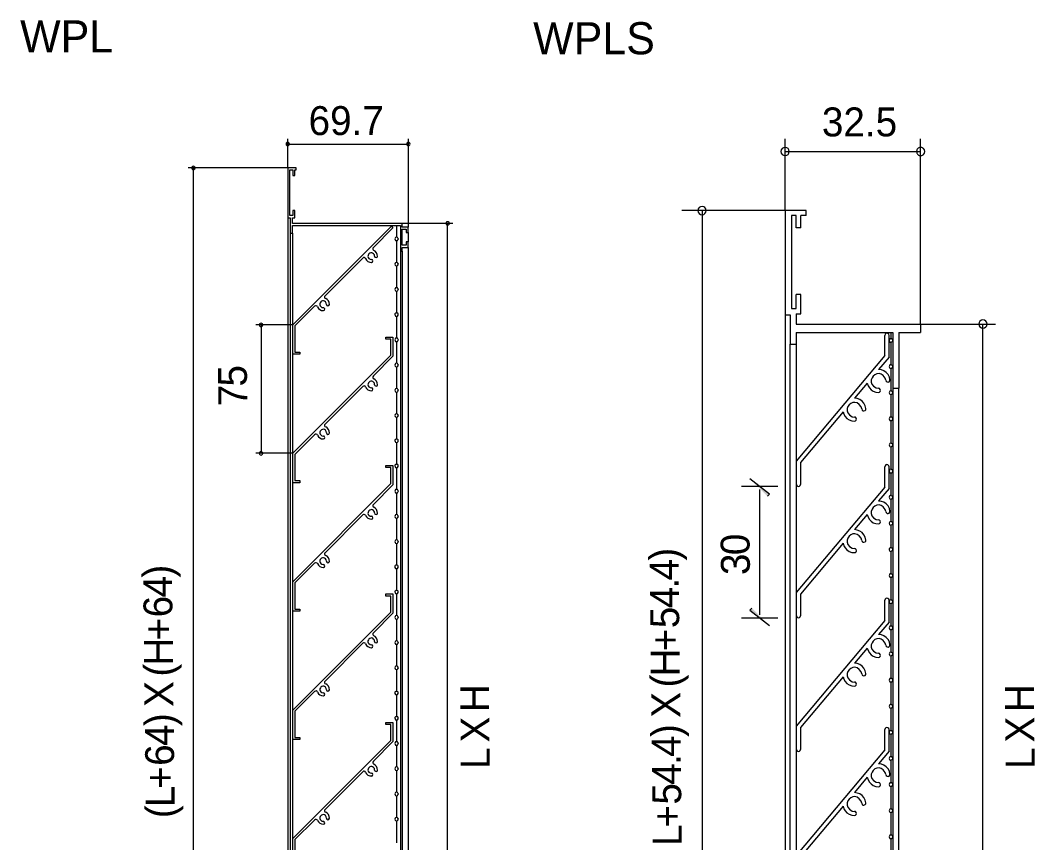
# Model space of a CAD drawing. Extents: x 0 to 239, y -13 to 292.
# Drawn here: x 20.1 to 239.1, y 114.8 to 292.2 of the extents above; entities that cross this region are included whole.
import ezdxf

# ---------------------------------------------------------------- set-up
doc = ezdxf.new("R2010")
doc.units = 0
for name, color, linetype in [('FILL', 8, 'Continuous'), ('GEOMETRY', 7, 'Continuous'), ('TEXT', 7, 'Continuous')]:
    doc.layers.add(name, color=color, linetype=linetype)

msp = doc.modelspace()

# ---------------------------------------------------------------- hatches: boundary and pattern name
at = {"layer": 'FILL'}
for points in [[(181.42, 189.55), (181.88, 190.01), (177.65, 193.33)], [(178.07, 165.43), (177.65, 164.97), (181.88, 161.65)]]:
    msp.add_hatch(color=7, dxfattribs=at).paths.add_polyline_path(points)

# ---------------------------------------------------------------- linework, layer by layer
at = {"layer": 'GEOMETRY', "lineweight": 13}
for points in [[(78.24, 265.55), (78.16, 265.74), (78.04, 265.9), (77.85, 265.94), (77.69, 265.9), (77.53, 265.74), (77.49, 265.55), (77.53, 265.39), (77.69, 265.24), (77.85, 265.19), (78.04, 265.24), (78.16, 265.39), (78.24, 265.55)], [(104.28, 265.55), (104.2, 265.74), (104.08, 265.9), (103.89, 265.94), (103.69, 265.9), (103.58, 265.74), (103.54, 265.55), (103.58, 265.39), (103.69, 265.24), (103.89, 265.19), (104.08, 265.24), (104.2, 265.39), (104.28, 265.55)], [(186.15, 263.95), (186.07, 264.3), (185.88, 264.56), (185.62, 264.75), (185.27, 264.83), (184.93, 264.75), (184.63, 264.56), (184.43, 264.3), (184.36, 263.95), (184.43, 263.61), (184.63, 263.31), (184.93, 263.12), (185.27, 263.04), (185.62, 263.12), (185.88, 263.31), (186.07, 263.61), (186.15, 263.95)], [(215.42, 263.95), (215.34, 264.3), (215.16, 264.56), (215.01, 264.66), (214.88, 264.74), (214.74, 264.79), (214.61, 264.82), (214.48, 264.83), (214.35, 264.81), (214.23, 264.78), (214.11, 264.72), (213.99, 264.64), (213.88, 264.55), (213.77, 264.43), (213.67, 264.3), (213.63, 263.95), (213.67, 263.61), (213.76, 263.47), (213.86, 263.35), (213.97, 263.24), (214.08, 263.16), (214.2, 263.1), (214.33, 263.06), (214.46, 263.04), (214.6, 263.05), (214.74, 263.08), (214.88, 263.13), (215.02, 263.21), (215.16, 263.31), (215.34, 263.61), (215.42, 263.95)], [(57.86, 260.39), (57.79, 260.58), (57.6, 260.71), (57.44, 260.76), (57.31, 260.73), (57.22, 260.65), (57.16, 260.54), (57.13, 260.4), (57.14, 260.27), (57.19, 260.15), (57.28, 260.07), (57.4, 260.03), (57.57, 260.07), (57.79, 260.19), (57.86, 260.39)], [(102.6, 248.42), (78.86, 248.42), (78.86, 249.63), (79.37, 249.63), (79.37, 251.23), (78.94, 251.23), (78.94, 250.1), (78.32, 250.1), (78.32, 259.96), (78.94, 259.96), (78.94, 258.78), (79.37, 258.78), (79.37, 259.96), (79.68, 259.96), (79.68, 260.39), (77.85, 260.39), (77.85, 249.63), (78.39, 249.63), (78.39, 246.31), (78.86, 246.31), (78.86, 247.99), (102.17, 247.99), (102.17, 242.44), (102.6, 242.44), (102.6, 243.22), (103.89, 243.22), (103.89, 244.43), (103.46, 244.43), (103.46, 243.69), (102.6, 243.69), (102.6, 247.17), (103.46, 247.17), (103.46, 246.46), (103.89, 246.46), (103.89, 247.64), (102.6, 247.64), (102.6, 248.42)], [(168.2, 251.19), (168.12, 251.53), (167.93, 251.83), (167.67, 252.02), (167.32, 252.1), (166.98, 252.02), (166.68, 251.83), (166.48, 251.53), (166.41, 251.19), (166.48, 250.84), (166.68, 250.54), (166.98, 250.34), (167.32, 250.27), (167.67, 250.34), (167.93, 250.54), (168.12, 250.84), (168.2, 251.19)], [(112.76, 248.42), (112.72, 248.62), (112.51, 248.74), (112.33, 248.77), (112.2, 248.74), (112.1, 248.66), (112.04, 248.55), (112.02, 248.42), (112.04, 248.29), (112.1, 248.18), (112.2, 248.1), (112.34, 248.07), (112.51, 248.11), (112.72, 248.23), (112.76, 248.42)], [(72.45, 226.52), (72.41, 226.72), (72.29, 226.84), (72.1, 226.91), (71.9, 226.84), (71.79, 226.72), (71.75, 226.52), (71.79, 226.33), (71.9, 226.21), (72.1, 226.17), (72.29, 226.21), (72.41, 226.33), (72.45, 226.52)], [(228.88, 226.67), (228.8, 227.02), (228.61, 227.32), (228.31, 227.52), (227.96, 227.59), (227.62, 227.52), (227.31, 227.32), (227.12, 227.02), (227.05, 226.67), (227.12, 226.33), (227.31, 226.07), (227.62, 225.88), (227.96, 225.8), (228.31, 225.88), (228.61, 226.07), (228.8, 226.33), (228.88, 226.67)], [(72.45, 198.84), (72.41, 199), (72.29, 199.15), (72.1, 199.19), (71.9, 199.15), (71.79, 199), (71.75, 198.84), (71.79, 198.64), (71.9, 198.48), (72.1, 198.45), (72.29, 198.48), (72.41, 198.64), (72.45, 198.84)]]:
    msp.add_lwpolyline(points, close=True, dxfattribs=at)
for points in [[(77.85, 260.39), (77.85, 266.68)], [(77.85, 265.55), (103.89, 265.55)], [(103.89, 266.68), (103.89, 247.64)], [(185.27, 251.19), (185.27, 266.66)], [(214.51, 226.67), (214.51, 266.66)], [(185.27, 263.95), (214.51, 263.95)], [(77.85, 260.39), (56.38, 260.39)], [(57.47, 260.39), (57.47, 13.73)], [(185.27, 251.19), (162.98, 251.19)], [(167.32, 251.19), (167.32, 22.16)], [(189.77, 251.19), (185.27, 251.19)], [(185.27, 251.19), (185.27, 228.66)], [(186.61, 250.12), (186.61, 230.03)], [(187.6, 250.12), (186.61, 250.12)], [(187.6, 247.49), (187.6, 250.12)], [(188.66, 247.49), (188.66, 250.12)], [(189.77, 250.12), (188.67, 250.12)], [(189.77, 250.12), (189.77, 251.19)], [(77.85, 249.63), (77.85, 24.48)], [(84.26, 230.43), (84.18, 230.59), (83.99, 230.63), (83.83, 230.63), (83.67, 230.55), (79.41, 226.29), (79.41, 220.62), (80.47, 220.62), (80.47, 220.19), (78.98, 220.19), (78.98, 226.52), (100.25, 247.79), (100.56, 247.44)], [(101.35, 247.99), (101.35, 245.45)], [(113.51, 248.42), (102.6, 248.42)], [(112.37, 25.69), (112.37, 248.42)], [(78.39, 246.31), (78.39, 27.8)], [(78.86, 246.31), (78.86, 27.8)], [(100.56, 247.44), (96.34, 243.22), (96.22, 243.06), (96.22, 242.87), (96.3, 242.71), (96.46, 242.6)], [(101.35, 244.7), (101.54, 244.75), (101.66, 244.86), (101.74, 245.06), (101.66, 245.25), (101.54, 245.41), (101.35, 245.45), (101.15, 245.41), (101.03, 245.25), (100.95, 245.06), (101.03, 244.86), (101.15, 244.75), (101.35, 244.7), (101.35, 240.01)], [(103.89, 246.46), (103.89, 244.43)], [(188.66, 247.49), (187.6, 247.49)], [(103.89, 243.22), (103.89, 30.89)], [(94.66, 240.83), (94.54, 240.95), (94.39, 241.03), (94.23, 241.03), (94.07, 240.95), (85.94, 232.82), (85.82, 232.66), (85.82, 232.47), (85.9, 232.31), (86.06, 232.19)], [(96.61, 241.34), (96.57, 241.62), (96.4, 241.88), (96.19, 242.03), (95.98, 242.1), (95.77, 242.08), (95.57, 242.01), (95.4, 241.88), (95.27, 241.71), (95.19, 241.51), (95.17, 241.29), (95.23, 241.08), (95.38, 240.87), (95.64, 240.68), (95.91, 240.64)], [(97.24, 241.3), (97.2, 241.73), (97.05, 242.09), (96.77, 242.4), (96.46, 242.6)], [(96.61, 241.34), (96.69, 241.11), (96.93, 241.03), (97.16, 241.11), (97.24, 241.3)], [(102.17, 242.44), (102.17, 31.68)], [(102.6, 242.44), (102.6, 30.89)], [(94.66, 240.83), (94.89, 240.48), (95.17, 240.21), (95.56, 240.05), (95.95, 240.01)], [(95.95, 240.01), (96.18, 240.13), (96.26, 240.33), (96.14, 240.56), (95.91, 240.64)], [(101.35, 239.23), (101.54, 239.31), (101.66, 239.43), (101.74, 239.62), (101.66, 239.82), (101.54, 239.94), (101.35, 240.01), (101.15, 239.94), (101.03, 239.82), (100.95, 239.62), (101.03, 239.43), (101.15, 239.31), (101.35, 239.23), (101.35, 234.54)], [(101.35, 233.8), (101.54, 233.87), (101.66, 233.99), (101.74, 234.19), (101.66, 234.38), (101.54, 234.5), (101.35, 234.54), (101.15, 234.5), (101.03, 234.38), (100.95, 234.19), (101.03, 233.99), (101.15, 233.87), (101.35, 233.8), (101.35, 229.11)], [(86.84, 230.9), (86.8, 231.33), (86.64, 231.68), (86.37, 232), (86.06, 232.19)], [(187.6, 230.03), (187.6, 233.08)], [(188.66, 233.08), (187.6, 233.08)], [(188.66, 228.93), (188.66, 233.08)], [(84.26, 230.43), (84.49, 230.08), (84.81, 229.85), (85.16, 229.66), (85.55, 229.61)], [(86.21, 230.94), (86.17, 231.22), (85.99, 231.48), (85.78, 231.64), (85.57, 231.7), (85.36, 231.69), (85.17, 231.61), (85, 231.47), (84.88, 231.3), (84.8, 231.1), (84.79, 230.88), (84.85, 230.66), (84.99, 230.46), (85.24, 230.28), (85.55, 230.24)], [(85.55, 229.61), (85.78, 229.73), (85.86, 229.97), (85.75, 230.16), (85.55, 230.24)], [(86.21, 230.94), (86.29, 230.71), (86.53, 230.63), (86.76, 230.71), (86.84, 230.9)], [(186.61, 230.03), (187.6, 230.03)], [(101.35, 228.36), (101.54, 228.4), (101.68, 228.61), (101.72, 228.79), (101.69, 228.92), (101.61, 229.02), (101.49, 229.08), (101.35, 229.09), (101.21, 229.08), (101.09, 229.02), (101, 228.92), (100.97, 228.79), (101.02, 228.61), (101.15, 228.4), (101.35, 228.36), (101.35, 223.67)], [(185.27, 228.66), (186.34, 228.66)], [(185.27, 228.66), (185.27, 44.68)], [(186.34, 228.66), (186.34, 222.37)], [(187.67, 228.93), (188.66, 228.93)], [(187.67, 228.93), (187.67, 226.67)], [(78.98, 226.52), (71, 226.52)], [(72.1, 226.52), (72.1, 198.84)], [(187.67, 226.67), (214.51, 226.67)], [(214.51, 226.67), (214.51, 224.89)], [(214.51, 226.67), (230.67, 226.67)], [(227.96, 46.62), (227.96, 226.67)], [(84.26, 202.71), (84.18, 202.87), (83.99, 202.95), (83.83, 202.95), (83.67, 202.83), (79.41, 198.56), (79.41, 192.94), (80.47, 192.94), (80.47, 192.47), (78.98, 192.47), (78.98, 198.84), (100.13, 219.99), (100.13, 223.47), (99.04, 223.47), (99.04, 223.9), (100.56, 223.9), (100.56, 219.76), (96.34, 215.5)], [(101.35, 222.93), (101.54, 222.97), (101.66, 223.12), (101.74, 223.28), (101.66, 223.47), (101.54, 223.63), (101.35, 223.67), (101.15, 223.63), (101.03, 223.47), (100.95, 223.28), (101.03, 223.12), (101.15, 222.97), (101.35, 222.93), (101.35, 218.23)], [(187.67, 224.89), (208.49, 224.89)], [(187.67, 224.89), (187.67, 222.37)], [(207.69, 224.27), (207.61, 224.5), (207.45, 224.66), (207.23, 224.73), (207, 224.66), (206.85, 224.5), (206.77, 224.27)], [(206.77, 219.89), (206.77, 224.27)], [(207.69, 219.59), (207.69, 224.27)], [(208.07, 222.79), (208.25, 222.83), (208.41, 222.98), (208.49, 223.17), (208.41, 223.36), (208.25, 223.52), (208.07, 223.55), (207.88, 223.52), (207.76, 223.36), (207.69, 223.17), (207.76, 222.98), (207.88, 222.83), (208.07, 222.79), (208.07, 217.91)], [(208.07, 224.89), (208.07, 223.55)], [(208.49, 224.89), (208.49, 212.84)], [(209.82, 224.89), (214.51, 224.89)], [(209.82, 224.89), (209.82, 212.84)], [(186.34, 222.37), (187.67, 222.37)], [(186.34, 50.97), (186.34, 222.37)], [(187.67, 222.37), (187.67, 50.97)], [(206.77, 219.89), (187.67, 197.14)], [(207.69, 219.59), (205.44, 216.88)], [(101.35, 217.49), (101.54, 217.53), (101.66, 217.65), (101.74, 217.84), (101.66, 218.04), (101.54, 218.19), (101.35, 218.23), (101.15, 218.19), (101.03, 218.04), (100.95, 217.84), (101.03, 217.65), (101.15, 217.53), (101.35, 217.49), (101.35, 212.8)], [(207.87, 214.67), (207.76, 215.28), (207.49, 215.82), (207.07, 216.27), (206.58, 216.61), (206.05, 216.81), (205.44, 216.88)], [(208.07, 217.15), (208.25, 217.19), (208.41, 217.34), (208.49, 217.53), (208.41, 217.72), (208.25, 217.87), (208.07, 217.91), (207.88, 217.87), (207.76, 217.72), (207.69, 217.53), (207.76, 217.34), (207.88, 217.19), (208.07, 217.15), (208.07, 212.27)], [(96.34, 215.5), (96.22, 215.34), (96.22, 215.18), (96.3, 214.99), (96.46, 214.91)], [(97.24, 213.62), (97.2, 214.01), (97.05, 214.36), (96.77, 214.68), (96.46, 214.91)], [(207, 214.6), (206.85, 215.05), (206.45, 215.59), (206, 215.91), (205.53, 216.03), (205.07, 215.97), (204.65, 215.78), (204.29, 215.47), (204.02, 215.09), (203.86, 214.65), (203.85, 214.18), (204, 213.72), (204.36, 213.29), (204.94, 212.92), (205.4, 212.84)], [(207, 214.6), (207.07, 214.37), (207.27, 214.21), (207.49, 214.17), (207.69, 214.25), (207.84, 214.44), (207.87, 214.67)], [(94.66, 213.11), (94.54, 213.27), (94.39, 213.35), (94.23, 213.31), (94.07, 213.23), (85.94, 205.1), (85.82, 204.94), (85.82, 204.78), (85.9, 204.59), (86.06, 204.51)], [(94.66, 213.11), (94.89, 212.8), (95.17, 212.52), (95.56, 212.37), (95.95, 212.33)], [(96.61, 213.62), (96.57, 213.93), (96.4, 214.17), (96.21, 214.31), (95.99, 214.37), (95.78, 214.36), (95.58, 214.29), (95.41, 214.16), (95.27, 214), (95.19, 213.81), (95.17, 213.6), (95.23, 213.39), (95.38, 213.19), (95.64, 213), (95.91, 212.95)], [(95.95, 212.33), (96.18, 212.4), (96.26, 212.64), (96.14, 212.84), (95.91, 212.95)], [(96.61, 213.62), (96.69, 213.42), (96.93, 213.31), (97.16, 213.38), (97.24, 213.62)], [(101.35, 212.02), (101.54, 212.09), (101.66, 212.21), (101.74, 212.41), (101.66, 212.6), (101.54, 212.72), (101.35, 212.8), (101.15, 212.72), (101.03, 212.6), (100.95, 212.41), (101.03, 212.21), (101.15, 212.09), (101.35, 212.02), (101.35, 207.32)], [(203, 213.98), (200.21, 210.71)], [(203, 213.98), (203.15, 213.41), (203.45, 212.96), (203.83, 212.54), (204.29, 212.19), (204.83, 212), (205.4, 211.93)], [(205.4, 211.93), (205.63, 212), (205.78, 212.16), (205.86, 212.38), (205.78, 212.61), (205.63, 212.77), (205.4, 212.84)], [(208.49, 212.84), (209.82, 212.84)], [(208.49, 212.84), (208.49, 60.5)], [(209.82, 60.5), (209.82, 212.84)], [(202.69, 208.46), (202.54, 209.07), (202.27, 209.6), (201.89, 210.06), (201.39, 210.4), (200.82, 210.63), (200.21, 210.71)], [(208.07, 211.51), (208.25, 211.55), (208.41, 211.7), (208.49, 211.89), (208.41, 212.08), (208.25, 212.23), (208.07, 212.27), (207.88, 212.23), (207.76, 212.08), (207.69, 211.89), (207.76, 211.7), (207.88, 211.55), (208.07, 211.51), (208.07, 206.63)], [(201.78, 208.38), (201.66, 208.84), (201.24, 209.38), (200.78, 209.69), (200.3, 209.81), (199.84, 209.76), (199.42, 209.57), (199.06, 209.28), (198.8, 208.89), (198.65, 208.46), (198.64, 207.99), (198.8, 207.53), (199.15, 207.09), (199.72, 206.71), (200.21, 206.63)], [(201.78, 208.38), (201.85, 208.16), (202.04, 208), (202.27, 207.96), (202.5, 208.08), (202.65, 208.23), (202.69, 208.46)], [(101.35, 206.58), (101.54, 206.66), (101.66, 206.78), (101.74, 206.97), (101.66, 207.17), (101.54, 207.28), (101.35, 207.32), (101.15, 207.28), (101.03, 207.17), (100.95, 206.97), (101.03, 206.78), (101.15, 206.66), (101.35, 206.58), (101.35, 201.89)], [(197.77, 207.77), (188.59, 196.8)], [(197.77, 207.77), (197.93, 207.24), (198.23, 206.75), (198.61, 206.33), (199.11, 206.02), (199.64, 205.79), (200.18, 205.76), (200.41, 205.79), (200.6, 205.94), (200.63, 206.17), (200.6, 206.4), (200.41, 206.59), (200.21, 206.63)], [(208.07, 205.87), (208.25, 205.91), (208.41, 206.06), (208.49, 206.25), (208.41, 206.44), (208.25, 206.59), (208.07, 206.63), (207.88, 206.59), (207.76, 206.44), (207.69, 206.25), (207.76, 206.06), (207.88, 205.91), (208.07, 205.87), (208.07, 200.99)], [(86.21, 203.22), (86.17, 203.53), (85.98, 203.79), (85.78, 203.94), (85.56, 204), (85.36, 203.98), (85.17, 203.89), (85, 203.76), (84.88, 203.59), (84.81, 203.39), (84.79, 203.18), (84.85, 202.96), (85, 202.77), (85.24, 202.59), (85.55, 202.55)], [(86.84, 203.22), (86.8, 203.61), (86.64, 203.96), (86.37, 204.28), (86.06, 204.51)], [(84.26, 202.71), (84.49, 202.4), (84.81, 202.12), (85.16, 201.97), (85.55, 201.93)], [(85.55, 201.93), (85.78, 202.01), (85.86, 202.24), (85.75, 202.48), (85.55, 202.55)], [(86.21, 203.22), (86.29, 203.02), (86.53, 202.9), (86.76, 202.98), (86.84, 203.22)], [(101.35, 201.15), (101.54, 201.19), (101.68, 201.4), (101.72, 201.57), (101.69, 201.7), (101.61, 201.8), (101.49, 201.86), (101.35, 201.88), (101.21, 201.86), (101.09, 201.8), (101, 201.71), (100.97, 201.57), (101.02, 201.4), (101.15, 201.19), (101.35, 201.15), (101.35, 196.45)], [(208.07, 200.23), (208.25, 200.26), (208.41, 200.41), (208.49, 200.61), (208.41, 200.8), (208.25, 200.95), (208.07, 200.99), (207.88, 200.95), (207.76, 200.8), (207.69, 200.61), (207.76, 200.41), (207.88, 200.26), (208.07, 200.23), (208.07, 195.39)], [(78.98, 198.84), (71, 198.84)], [(187.67, 197.14), (187.67, 192.11)], [(84.26, 175.03), (84.18, 175.14), (83.99, 175.22), (83.83, 175.22), (83.67, 175.14), (79.41, 170.88), (79.41, 165.21), (80.47, 165.21), (80.47, 164.78), (78.98, 164.78), (78.98, 171.12), (100.13, 192.27), (100.13, 195.75), (99.04, 195.75), (99.04, 196.18), (100.56, 196.18), (100.56, 192.03), (96.34, 187.77)], [(101.35, 195.71), (101.54, 195.75), (101.67, 195.96), (101.72, 196.14), (101.69, 196.27), (101.6, 196.37), (101.49, 196.43), (101.35, 196.45), (101.21, 196.43), (101.09, 196.37), (101, 196.27), (100.98, 196.14), (101.02, 195.96), (101.15, 195.75), (101.35, 195.71), (101.35, 191.02)], [(188.59, 196.8), (188.59, 192.11)], [(207.69, 195.92), (207.61, 196.15), (207.45, 196.3), (207.23, 196.38), (207, 196.3), (206.85, 196.15), (206.77, 195.92)], [(206.77, 191.53), (206.77, 195.92)], [(207.69, 191.23), (207.69, 195.92)], [(208.07, 194.59), (208.25, 194.62), (208.41, 194.78), (208.49, 194.97), (208.41, 195.16), (208.25, 195.31), (208.07, 195.39), (207.88, 195.31), (207.76, 195.16), (207.69, 194.97), (207.76, 194.78), (207.88, 194.62), (208.07, 194.59), (208.07, 189.75)], [(181.42, 189.55), (181.88, 190.01), (177.65, 193.33)], [(101.35, 190.27), (101.54, 190.32), (101.66, 190.47), (101.74, 190.63), (101.66, 190.82), (101.54, 190.98), (101.35, 191.02), (101.15, 190.98), (101.03, 190.82), (100.95, 190.63), (101.03, 190.47), (101.15, 190.32), (101.35, 190.27), (101.35, 185.58)], [(183.71, 191.65), (175.82, 191.65)], [(179.74, 191.04), (179.74, 163.94)], [(187.67, 192.11), (187.75, 191.88), (187.9, 191.73), (188.13, 191.65), (188.36, 191.73), (188.51, 191.88), (188.59, 192.11)], [(206.77, 191.53), (187.67, 168.78)], [(207.69, 191.23), (205.44, 188.53)], [(207.87, 186.32), (207.76, 186.92), (207.49, 187.46), (207.07, 187.92), (206.58, 188.26), (206.05, 188.45), (205.44, 188.52)], [(208.07, 188.94), (208.25, 189.02), (208.41, 189.13), (208.49, 189.33), (208.41, 189.55), (208.25, 189.67), (208.07, 189.75), (207.88, 189.67), (207.76, 189.55), (207.69, 189.33), (207.76, 189.13), (207.88, 189.02), (208.07, 188.94), (208.07, 184.1)], [(96.61, 185.94), (96.57, 186.21), (96.39, 186.46), (96.19, 186.61), (95.98, 186.67), (95.77, 186.65), (95.57, 186.57), (95.4, 186.44), (95.27, 186.27), (95.19, 186.07), (95.18, 185.86), (95.24, 185.65), (95.39, 185.45), (95.64, 185.27), (95.91, 185.23)], [(96.34, 187.77), (96.22, 187.62), (96.22, 187.46), (96.3, 187.3), (96.46, 187.19)], [(97.24, 185.9), (97.2, 186.29), (97.05, 186.68), (96.77, 186.99), (96.46, 187.19)], [(207, 186.24), (206.85, 186.69), (206.45, 187.24), (206, 187.55), (205.53, 187.67), (205.08, 187.62), (204.65, 187.42), (204.29, 187.12), (204.02, 186.73), (203.86, 186.29), (203.85, 185.82), (204, 185.36), (204.36, 184.93), (204.94, 184.56), (205.4, 184.48)], [(207, 186.24), (207.07, 186.01), (207.27, 185.86), (207.49, 185.82), (207.69, 185.89), (207.84, 186.09), (207.87, 186.32)], [(94.66, 185.43), (94.54, 185.55), (94.39, 185.62), (94.23, 185.62), (94.07, 185.55), (85.94, 177.37), (85.82, 177.26), (85.82, 177.06), (85.9, 176.9), (86.06, 176.78)], [(94.66, 185.43), (94.89, 185.08), (95.17, 184.8), (95.56, 184.65), (95.95, 184.6)], [(95.95, 184.6), (96.18, 184.68), (96.26, 184.92), (96.14, 185.15), (95.91, 185.23)], [(96.61, 185.94), (96.69, 185.7), (96.93, 185.58), (97.16, 185.7), (97.24, 185.9)], [(101.35, 184.84), (101.54, 184.88), (101.66, 185), (101.74, 185.19), (101.66, 185.39), (101.54, 185.51), (101.35, 185.58), (101.15, 185.51), (101.03, 185.39), (100.95, 185.19), (101.03, 185), (101.15, 184.88), (101.35, 184.84), (101.35, 180.15)], [(203, 185.63), (200.21, 182.35)], [(203, 185.63), (203.15, 185.06), (203.45, 184.56), (203.83, 184.18), (204.29, 183.84), (204.83, 183.65), (205.4, 183.57)], [(205.4, 183.57), (205.63, 183.64), (205.78, 183.8), (205.86, 184.03), (205.78, 184.26), (205.63, 184.41), (205.4, 184.48)], [(208.07, 183.31), (208.25, 183.38), (208.41, 183.49), (208.49, 183.72), (208.41, 183.91), (208.25, 184.03), (208.07, 184.1), (207.88, 184.03), (207.76, 183.91), (207.69, 183.72), (207.76, 183.49), (207.88, 183.38), (208.07, 183.31), (208.07, 178.46)], [(202.69, 180.1), (202.54, 180.71), (202.27, 181.25), (201.89, 181.7), (201.39, 182.04), (200.82, 182.24), (200.21, 182.35)], [(101.35, 179.37), (101.54, 179.44), (101.66, 179.56), (101.74, 179.76), (101.66, 179.95), (101.54, 180.07), (101.35, 180.15), (101.15, 180.07), (101.03, 179.95), (100.95, 179.76), (101.03, 179.56), (101.15, 179.44), (101.35, 179.37), (101.35, 174.67)], [(201.78, 180.02), (201.66, 180.48), (201.24, 181.02), (200.78, 181.33), (200.3, 181.45), (199.84, 181.41), (199.42, 181.22), (199.06, 180.92), (198.8, 180.54), (198.65, 180.1), (198.64, 179.63), (198.8, 179.17), (199.15, 178.73), (199.72, 178.35), (200.21, 178.28)], [(201.78, 180.02), (201.85, 179.8), (202.04, 179.64), (202.27, 179.61), (202.5, 179.72), (202.65, 179.87), (202.69, 180.1)], [(197.77, 179.42), (188.59, 168.44)], [(197.77, 179.42), (197.93, 178.88), (198.23, 178.39), (198.61, 177.97), (199.11, 177.66), (199.64, 177.44), (200.18, 177.4), (200.41, 177.44), (200.6, 177.59), (200.63, 177.81), (200.6, 178.04), (200.41, 178.23), (200.21, 178.28)], [(208.07, 177.66), (208.25, 177.73), (208.42, 177.93), (208.48, 178.09), (208.46, 178.22), (208.38, 178.33), (208.25, 178.39), (208.11, 178.43), (207.96, 178.42), (207.83, 178.37), (207.73, 178.28), (207.7, 178.15), (207.74, 177.96), (207.88, 177.73), (208.07, 177.66), (208.07, 172.82)], [(86.21, 175.53), (86.17, 175.81), (85.98, 176.07), (85.77, 176.22), (85.56, 176.28), (85.35, 176.27), (85.16, 176.19), (85, 176.06), (84.88, 175.88), (84.8, 175.68), (84.79, 175.47), (84.85, 175.26), (85, 175.05), (85.24, 174.87), (85.55, 174.83)], [(86.84, 175.49), (86.8, 175.89), (86.64, 176.28), (86.37, 176.59), (86.06, 176.78)], [(86.21, 175.53), (86.29, 175.3), (86.53, 175.22), (86.76, 175.3), (86.84, 175.49)], [(84.26, 175.03), (84.49, 174.67), (84.81, 174.4), (85.16, 174.24), (85.55, 174.2)], [(85.55, 174.2), (85.78, 174.32), (85.86, 174.52), (85.75, 174.75), (85.55, 174.83)], [(101.35, 173.93), (101.54, 173.97), (101.68, 174.18), (101.73, 174.35), (101.7, 174.49), (101.61, 174.59), (101.49, 174.65), (101.35, 174.66), (101.2, 174.65), (101.08, 174.59), (100.99, 174.49), (100.96, 174.36), (101.01, 174.18), (101.15, 173.97), (101.35, 173.93), (101.35, 169.24)], [(208.07, 172.06), (208.25, 172.1), (208.41, 172.25), (208.49, 172.44), (208.41, 172.63), (208.25, 172.79), (208.07, 172.82), (207.88, 172.79), (207.76, 172.63), (207.69, 172.44), (207.76, 172.25), (207.88, 172.1), (208.07, 172.06), (208.07, 167.18)], [(101.35, 168.49), (101.54, 168.54), (101.68, 168.75), (101.72, 168.92), (101.69, 169.05), (101.61, 169.15), (101.49, 169.21), (101.35, 169.23), (101.21, 169.21), (101.09, 169.15), (101, 169.06), (100.97, 168.92), (101.02, 168.75), (101.15, 168.54), (101.35, 168.49), (101.35, 163.8)], [(187.67, 168.78), (187.67, 163.75)], [(84.26, 147.3), (84.18, 147.46), (83.99, 147.54), (83.83, 147.5), (83.67, 147.42), (79.41, 143.16), (79.41, 137.49), (80.47, 137.49), (80.47, 137.05), (78.98, 137.05), (78.98, 143.39), (100.13, 164.55), (100.13, 168.03), (99.04, 168.03), (99.04, 168.49), (100.56, 168.49), (100.56, 164.31), (96.34, 160.09)], [(188.59, 168.44), (188.59, 163.75)], [(207.69, 167.11), (207.61, 167.33), (207.45, 167.49), (207.23, 167.57), (207, 167.49), (206.85, 167.33), (206.77, 167.11)], [(206.77, 162.72), (206.77, 167.11)], [(208.07, 166.42), (208.25, 166.46), (208.41, 166.61), (208.49, 166.8), (208.41, 166.99), (208.25, 167.14), (208.07, 167.18), (207.88, 167.14), (207.76, 166.99), (207.69, 166.8), (207.76, 166.61), (207.88, 166.46), (208.07, 166.42), (208.07, 161.54)], [(207.69, 162.41), (207.69, 167.1)], [(178.07, 165.43), (177.65, 164.97), (181.88, 161.65)], [(101.35, 163.06), (101.54, 163.1), (101.66, 163.25), (101.74, 163.41), (101.66, 163.61), (101.54, 163.76), (101.35, 163.8), (101.15, 163.76), (101.03, 163.61), (100.95, 163.41), (101.03, 163.25), (101.15, 163.1), (101.35, 163.06), (101.35, 158.37)], [(175.82, 163.29), (183.71, 163.29)], [(187.67, 163.75), (187.75, 163.52), (187.9, 163.37), (188.13, 163.29), (188.36, 163.37), (188.51, 163.52), (188.59, 163.75)], [(206.77, 162.72), (187.67, 139.97)], [(207.69, 162.41), (205.44, 159.75)], [(96.34, 160.09), (96.22, 159.93), (96.22, 159.74), (96.3, 159.58), (96.46, 159.46)], [(208.07, 160.78), (208.25, 160.82), (208.41, 160.97), (208.49, 161.16), (208.41, 161.35), (208.25, 161.5), (208.07, 161.54), (207.88, 161.5), (207.76, 161.35), (207.69, 161.16), (207.76, 160.97), (207.88, 160.82), (208.07, 160.78), (208.07, 155.9)], [(94.66, 157.7), (94.54, 157.86), (94.39, 157.9), (94.23, 157.9), (94.07, 157.82), (85.94, 149.69), (85.82, 149.53), (85.82, 149.33), (85.9, 149.18), (86.06, 149.06)], [(94.66, 157.7), (94.89, 157.35), (95.17, 157.12), (95.56, 156.92), (95.95, 156.88)], [(96.61, 158.21), (96.57, 158.49), (96.4, 158.75), (96.2, 158.9), (95.99, 158.97), (95.78, 158.95), (95.58, 158.87), (95.4, 158.74), (95.27, 158.57), (95.18, 158.37), (95.17, 158.16), (95.23, 157.95), (95.38, 157.75), (95.64, 157.59), (95.91, 157.51)], [(97.24, 158.21), (97.2, 158.6), (97.05, 158.96), (96.77, 159.27), (96.46, 159.46)], [(96.61, 158.21), (96.69, 157.98), (96.93, 157.9), (97.16, 157.98), (97.24, 158.21)], [(101.35, 157.62), (101.54, 157.66), (101.66, 157.78), (101.74, 157.98), (101.66, 158.17), (101.54, 158.29), (101.35, 158.37), (101.15, 158.29), (101.03, 158.17), (100.95, 157.98), (101.03, 157.78), (101.15, 157.66), (101.35, 157.62), (101.35, 152.93)], [(207, 157.43), (206.85, 157.88), (206.45, 158.42), (206, 158.74), (205.53, 158.85), (205.08, 158.8), (204.65, 158.61), (204.29, 158.31), (204.02, 157.92), (203.86, 157.48), (203.85, 157.01), (204, 156.55), (204.36, 156.12), (204.94, 155.75), (205.4, 155.67)], [(207.87, 157.5), (207.76, 158.11), (207.49, 158.64), (207.07, 159.1), (206.58, 159.44), (206.05, 159.67), (205.44, 159.75)], [(95.95, 156.88), (96.18, 157), (96.26, 157.23), (96.14, 157.43), (95.91, 157.51)], [(203, 156.81), (200.21, 153.54)], [(203, 156.81), (203.15, 156.28), (203.45, 155.79), (203.83, 155.37), (204.29, 155.06), (204.83, 154.83), (205.4, 154.79)], [(205.4, 154.79), (205.63, 154.83), (205.78, 154.98), (205.86, 155.21), (205.78, 155.44), (205.63, 155.63), (205.4, 155.67)], [(207, 157.43), (207.07, 157.19), (207.27, 157.04), (207.49, 157.01), (207.69, 157.12), (207.84, 157.27), (207.87, 157.5)], [(208.07, 155.14), (208.25, 155.17), (208.41, 155.33), (208.49, 155.52), (208.41, 155.71), (208.25, 155.86), (208.07, 155.9), (207.88, 155.86), (207.76, 155.71), (207.69, 155.52), (207.76, 155.33), (207.88, 155.17), (208.07, 155.14), (208.07, 150.26)], [(202.69, 151.33), (202.54, 151.9), (202.27, 152.43), (201.89, 152.89), (201.39, 153.23), (200.82, 153.46), (200.21, 153.54)], [(101.35, 152.15), (101.54, 152.23), (101.66, 152.35), (101.74, 152.54), (101.66, 152.74), (101.54, 152.85), (101.35, 152.93), (101.15, 152.85), (101.03, 152.74), (100.95, 152.54), (101.03, 152.35), (101.15, 152.23), (101.35, 152.15), (101.35, 147.46)], [(201.78, 151.21), (201.66, 151.67), (201.24, 152.2), (200.78, 152.52), (200.31, 152.64), (199.85, 152.59), (199.43, 152.41), (199.07, 152.12), (198.8, 151.74), (198.64, 151.3), (198.63, 150.84), (198.79, 150.37), (199.14, 149.93), (199.72, 149.53), (200.21, 149.46)], [(201.78, 151.21), (201.85, 150.98), (202.04, 150.87), (202.27, 150.83), (202.5, 150.91), (202.65, 151.09), (202.69, 151.33)], [(86.84, 147.81), (86.8, 148.2), (86.64, 148.55), (86.37, 148.87), (86.06, 149.06)], [(197.77, 150.6), (188.59, 139.66)], [(197.77, 150.6), (197.93, 150.07), (198.23, 149.57), (198.61, 149.15), (199.11, 148.85), (199.64, 148.66), (200.18, 148.58), (200.41, 148.62), (200.6, 148.81), (200.63, 149.04), (200.6, 149.23), (200.41, 149.42), (200.21, 149.46)], [(208.07, 149.49), (208.25, 149.53), (208.41, 149.69), (208.49, 149.88), (208.41, 150.07), (208.25, 150.22), (208.07, 150.26), (207.88, 150.22), (207.76, 150.07), (207.69, 149.88), (207.76, 149.69), (207.88, 149.53), (208.07, 149.49), (208.07, 144.65)], [(84.26, 147.3), (84.49, 146.95), (84.81, 146.72), (85.16, 146.56), (85.55, 146.48)], [(86.21, 147.81), (86.17, 148.08), (86.01, 148.34), (85.82, 148.5), (85.62, 148.57), (85.41, 148.56), (85.21, 148.49), (85.03, 148.37), (84.9, 148.21), (84.81, 148.02), (84.79, 147.81), (84.84, 147.59), (84.99, 147.38), (85.24, 147.19), (85.55, 147.11)], [(85.55, 146.48), (85.78, 146.6), (85.86, 146.83), (85.75, 147.03), (85.55, 147.11)], [(86.21, 147.81), (86.29, 147.58), (86.53, 147.5), (86.76, 147.58), (86.84, 147.81)], [(101.35, 146.72), (101.54, 146.76), (101.68, 146.97), (101.73, 147.14), (101.7, 147.27), (101.61, 147.37), (101.49, 147.43), (101.35, 147.45), (101.2, 147.43), (101.08, 147.37), (100.99, 147.28), (100.96, 147.14), (101.01, 146.97), (101.15, 146.76), (101.35, 146.72), (101.35, 142.02)], [(208.07, 143.85), (208.25, 143.89), (208.41, 144.05), (208.49, 144.24), (208.41, 144.42), (208.25, 144.58), (208.07, 144.66), (207.88, 144.58), (207.76, 144.42), (207.69, 144.24), (207.76, 144.05), (207.88, 143.89), (208.07, 143.85), (208.07, 139.02)], [(84.26, 119.58), (84.18, 119.73), (83.99, 119.81), (83.83, 119.81), (83.67, 119.69), (79.41, 115.47), (79.41, 109.8), (80.47, 109.8), (80.47, 109.34), (78.98, 109.34), (78.98, 115.71), (100.13, 136.86), (100.13, 140.34), (99.04, 140.34), (99.04, 140.77), (100.56, 140.77), (100.56, 136.62), (96.34, 132.36)], [(101.35, 141.28), (101.54, 141.32), (101.68, 141.53), (101.72, 141.7), (101.69, 141.84), (101.61, 141.93), (101.49, 141.99), (101.35, 142.01), (101.21, 141.99), (101.09, 141.94), (101, 141.84), (100.97, 141.71), (101.02, 141.53), (101.15, 141.32), (101.35, 141.28), (101.35, 136.59)], [(187.67, 139.97), (187.67, 134.94)], [(188.59, 139.66), (188.59, 134.94)], [(207.69, 139.2), (207.61, 139.43), (207.45, 139.58), (207.23, 139.66), (207, 139.58), (206.85, 139.43), (206.77, 139.2)], [(206.77, 134.82), (206.77, 139.2)], [(207.69, 134.52), (207.69, 139.2)], [(208.07, 138.21), (208.25, 138.29), (208.41, 138.41), (208.49, 138.6), (208.41, 138.83), (208.25, 138.94), (208.07, 139.02), (207.88, 138.94), (207.76, 138.83), (207.69, 138.6), (207.76, 138.41), (207.88, 138.29), (208.07, 138.21), (208.07, 133.37)], [(101.35, 135.84), (101.54, 135.88), (101.66, 136.04), (101.74, 136.2), (101.66, 136.39), (101.54, 136.55), (101.35, 136.59), (101.15, 136.55), (101.03, 136.39), (100.95, 136.2), (101.03, 136.04), (101.15, 135.88), (101.35, 135.84), (101.35, 131.15)], [(187.67, 134.94), (187.75, 134.71), (187.9, 134.55), (188.13, 134.48), (188.36, 134.55), (188.51, 134.71), (188.59, 134.94)], [(206.77, 134.82), (187.67, 112.07)], [(207.69, 134.52), (205.44, 131.81)], [(96.34, 132.36), (96.22, 132.21), (96.22, 132.05), (96.3, 131.89), (96.46, 131.78)], [(97.24, 130.48), (97.2, 130.88), (97.05, 131.27), (96.77, 131.55), (96.46, 131.78)], [(207.87, 129.6), (207.76, 130.21), (207.49, 130.74), (207.07, 131.16), (206.58, 131.54), (206.05, 131.74), (205.44, 131.81)], [(208.07, 132.57), (208.25, 132.65), (208.41, 132.76), (208.49, 132.99), (208.41, 133.18), (208.25, 133.3), (208.07, 133.37), (207.88, 133.3), (207.76, 133.18), (207.69, 132.99), (207.76, 132.76), (207.88, 132.65), (208.07, 132.57), (208.07, 127.73)], [(94.66, 129.98), (94.54, 130.14), (94.39, 130.21), (94.23, 130.21), (94.07, 130.1), (85.94, 121.96), (85.82, 121.81), (85.82, 121.65), (85.9, 121.49), (86.06, 121.38)], [(94.66, 129.98), (94.89, 129.67), (95.17, 129.4), (95.56, 129.24), (95.95, 129.2)], [(96.61, 130.48), (96.57, 130.8), (96.4, 131.05), (96.19, 131.2), (95.98, 131.26), (95.77, 131.24), (95.57, 131.16), (95.41, 131.03), (95.27, 130.86), (95.2, 130.67), (95.18, 130.46), (95.24, 130.24), (95.39, 130.04), (95.64, 129.86), (95.91, 129.82)], [(95.95, 129.19), (96.18, 129.28), (96.26, 129.51), (96.14, 129.74), (95.91, 129.82)], [(96.61, 130.48), (96.69, 130.29), (96.93, 130.17), (97.16, 130.26), (97.24, 130.48)], [(101.35, 130.41), (101.54, 130.45), (101.66, 130.57), (101.74, 130.76), (101.66, 130.96), (101.54, 131.12), (101.35, 131.15), (101.15, 131.12), (101.03, 130.96), (100.95, 130.76), (101.03, 130.57), (101.15, 130.45), (101.35, 130.41), (101.35, 125.72)], [(207, 129.52), (206.85, 129.98), (206.45, 130.52), (206, 130.84), (205.53, 130.95), (205.07, 130.9), (204.65, 130.71), (204.29, 130.4), (204.02, 130.01), (203.86, 129.57), (203.85, 129.11), (204, 128.64), (204.36, 128.21), (204.94, 127.85), (205.4, 127.77)], [(207, 129.52), (207.07, 129.3), (207.27, 129.14), (207.49, 129.1), (207.69, 129.18), (207.84, 129.37), (207.87, 129.6)], [(203, 128.91), (200.21, 125.6)], [(203, 128.91), (203.15, 128.34), (203.45, 127.85), (203.83, 127.47), (204.29, 127.12), (204.83, 126.93), (205.4, 126.85)], [(205.4, 126.85), (205.63, 126.93), (205.78, 127.09), (205.86, 127.31), (205.78, 127.54), (205.63, 127.69), (205.4, 127.77)], [(208.07, 126.93), (208.25, 127.01), (208.41, 127.16), (208.49, 127.35), (208.41, 127.54), (208.25, 127.69), (208.07, 127.73), (207.88, 127.69), (207.76, 127.54), (207.69, 127.35), (207.76, 127.16), (207.88, 127.01), (208.07, 126.93), (208.07, 122.09)], [(101.35, 124.94), (101.54, 125.01), (101.66, 125.13), (101.74, 125.33), (101.66, 125.52), (101.54, 125.64), (101.35, 125.72), (101.15, 125.64), (101.03, 125.52), (100.95, 125.33), (101.03, 125.13), (101.15, 125.01), (101.35, 124.94), (101.35, 120.24)], [(202.69, 123.39), (202.54, 124), (202.27, 124.53), (201.89, 124.99), (201.39, 125.33), (200.82, 125.52), (200.21, 125.6)], [(197.77, 122.7), (188.59, 111.72)], [(197.77, 122.7), (197.93, 122.13), (198.23, 121.67), (198.61, 121.26), (199.11, 120.95), (199.64, 120.72), (200.18, 120.68), (200.41, 120.72), (200.6, 120.87), (200.63, 121.1), (200.6, 121.33), (200.41, 121.52), (200.21, 121.56)], [(201.78, 123.31), (201.66, 123.77), (201.24, 124.3), (200.78, 124.62), (200.3, 124.74), (199.84, 124.69), (199.42, 124.5), (199.06, 124.2), (198.8, 123.82), (198.65, 123.38), (198.64, 122.92), (198.8, 122.45), (199.15, 122.01), (199.72, 121.63), (200.21, 121.56)], [(201.78, 123.31), (201.85, 123.08), (202.04, 122.93), (202.27, 122.89), (202.5, 123.01), (202.65, 123.16), (202.69, 123.39)], [(86.21, 120.13), (86.17, 120.4), (85.98, 120.65), (85.77, 120.8), (85.56, 120.86), (85.35, 120.84), (85.16, 120.76), (85, 120.62), (84.88, 120.45), (84.81, 120.25), (84.8, 120.04), (84.86, 119.83), (85, 119.63), (85.24, 119.46), (85.55, 119.42)], [(86.84, 120.09), (86.8, 120.48), (86.64, 120.87), (86.37, 121.14), (86.06, 121.38)], [(208.07, 121.33), (208.25, 121.37), (208.41, 121.52), (208.49, 121.71), (208.41, 121.9), (208.25, 122.06), (208.07, 122.09), (207.88, 122.06), (207.76, 121.9), (207.69, 121.71), (207.76, 121.52), (207.88, 121.37), (208.07, 121.33), (208.07, 116.45)], [(84.26, 119.58), (84.49, 119.27), (84.81, 118.99), (85.16, 118.84), (85.55, 118.8)], [(85.55, 118.8), (85.78, 118.88), (85.86, 119.11), (85.75, 119.34), (85.55, 119.42)], [(86.21, 120.13), (86.29, 119.89), (86.53, 119.77), (86.76, 119.85), (86.84, 120.09)], [(101.35, 119.5), (101.54, 119.58), (101.66, 119.69), (101.74, 119.89), (101.66, 120.09), (101.54, 120.2), (101.35, 120.24), (101.15, 120.2), (101.03, 120.09), (100.95, 119.89), (101.03, 119.69), (101.15, 119.58), (101.35, 119.5), (101.35, 114.81)], [(208.07, 115.69), (208.25, 115.73), (208.41, 115.88), (208.49, 116.07), (208.41, 116.26), (208.25, 116.41), (208.07, 116.45), (207.88, 116.41), (207.76, 116.26), (207.69, 116.07), (207.76, 115.88), (207.88, 115.73), (208.07, 115.69), (208.07, 110.81)]]:
    msp.add_lwpolyline(points, dxfattribs=at)

# ---------------------------------------------------------------- texts
at = {"layer": 'TEXT'}
for s, height, p in [('WPL', 6.936, (20.07, 285.3)), ('WPLS', 6.936, (130.84, 284.9)), ('69.7', 6.243, (82.36, 267.48)), ('32.5', 6.243, (193.19, 267.19))]:
    msp.add_text(s, height=height, dxfattribs=at).set_placement(p)
for s, p in [('5', (69.05, 213.22)), ('7', (69.1, 208.94)), ('0', (177.58, 176.84)), (')', (162.2, 175.66)), ('4', (162.25, 171.38)), ('3', (177.63, 172.55)), (')', (52.85, 172)), ('4', (52.9, 167.72)), ('.', (162.27, 169.65)), ('4', (162.32, 165.37)), ('6', (52.95, 163.43)), ('5', (162.37, 161.08)), ('+', (53.01, 158.45)), ('+', (162.43, 156.1)), ('H', (53.07, 153.01)), ('H', (162.49, 150.66)), ('(', (53.1, 150.64)), ('X', (53.17, 144.1)), ('(', (162.52, 148.29)), ('H', (121.33, 142.96)), ('X', (162.6, 141.75)), ('H', (239, 142.96)), (')', (53.22, 139.95)), ('X', (121.41, 136.42)), ('X', (239.07, 136.42)), ('4', (53.27, 135.67)), (')', (162.64, 137.6)), ('4', (162.69, 133.32)), ('6', (53.32, 131.38)), ('L', (121.47, 130.71)), ('L', (239.14, 130.71)), ('4', (162.76, 127.31)), ('.', (162.71, 131.59)), ('+', (53.38, 126.41)), ('5', (162.81, 123.02)), ('L', (53.43, 122.46)), ('(', (53.45, 120.09)), ('+', (162.87, 118.04)), ('L', (162.92, 114.1))]:
    msp.add_text(s, height=6.24, rotation=90, dxfattribs=at).set_placement(p)

doc.saveas('drawing.dxf')
